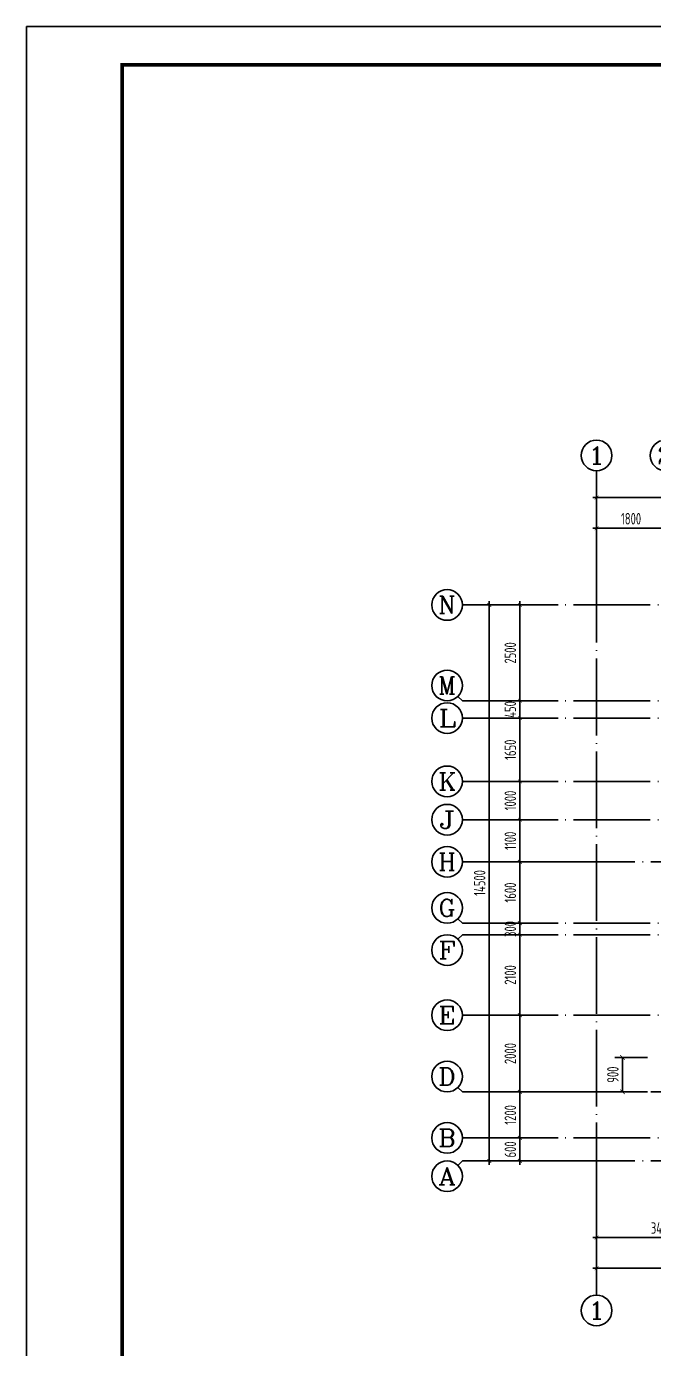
# Model space of a CAD drawing. Extents: x 826826 to 1642106, y -156213 to 399140.
# Drawn here: x 1269219 to 1285583, y -93389 to -58905 of the extents above; entities that cross this region are included whole.
import ezdxf
from ezdxf.enums import TextEntityAlignment as Align

# ---------------------------------------------------------------- set-up
doc = ezdxf.new("R2010")
doc.units = 0
doc.header["$LTSCALE"] = 1000
doc.linetypes.add('DOTE', pattern=[2.42, 2, -0.2, 0.02, -0.2])
doc.layers.get('0').update_dxf_attribs({"linetype": 'CONTINUOUS'})
doc.layers.get('DEFPOINTS').update_dxf_attribs({"linetype": 'CONTINUOUS'})
for name, color, linetype in [('-TK', 7, 'CONTINUOUS'), ('A-AXIS', 1, 'CONTINUOUS'), ('A-DOTE', 10, 'DOTE'), ('AXIS_TEXT', 4, 'CONTINUOUS'), ('S-Q墙标注', 3, 'CONTINUOUS'), ('S-Y一般标注', 3, 'CONTINUOUS')]:
    doc.layers.add(name, color=color, linetype=linetype)
doc.styles.add('_TCH_AXIS', font='COMPLEX', dxfattribs={"bigfont": 'GBCBIG'})
doc.styles.add('COMPLEX', font='COMPLEX')
doc.styles.add('TSSD_DIMENSION', font='Tssdeng.shx', dxfattribs={"width": 0.7, "bigfont": 'tssdchn.shx'})
doc.styles.add('TSSD_REIN', font='tssdeng.shx', dxfattribs={"width": 0.7, "height": 300, "bigfont": 'tssdchn.shx'})
doc.styles.add('结构文字', font='zstxt.shx', dxfattribs={"width": 0.7, "bigfont": 'zshz.shx'})
doc.dimstyles.new('STRUCK', dxfattribs={"dimtxt": 400, "dimasz": 121, "dimexe": 200, "dimexo": 150, "dimgap": 115, "dimtad": 1, "dimdec": 0, "dimdsep": 46, "dimtxsty": '结构文字', "dimblk": 'ARCHTICK', "dimcen": 400, "dimclrd": 3, "dimclre": 3, "dimclrt": 7, "dimadec": 0, "dimazin": 0, "dimtfac": 1, "dimtdec": 0, "dimtix": 1, "dimtmove": 2, "dimatfit": 3, "dimldrblk": '_DIMX', "dimfxl": 0, "dimtolj": 1, "dimtzin": 0, "dimarcsym": 0})
doc.dimstyles.new('TSSD_100_100$0', dxfattribs={"dimtxt": 300, "dimasz": 80, "dimexe": 100, "dimexo": 250, "dimgap": 100, "dimtad": 1, "dimdec": 0, "dimzin": 0, "dimdsep": 46, "dimtxsty": 'TSSD_DIMENSION', "dimblk": 'ARCHTICK', "dimcen": 0, "dimdle": 100, "dimclrd": 3, "dimclre": 3, "dimclrt": 7, "dimadec": 0, "dimazin": 0, "dimtfac": 1, "dimtdec": 0, "dimtix": 1, "dimtmove": 2, "dimatfit": 3, "dimldrblk": 'ARCHTICK', "dimfxl": 0, "dimtolj": 1, "dimtzin": 0, "dimarcsym": 0})

# ---------------------------------------------------------------- blocks, each defined once
blk = doc.blocks.new('_ArchTick')
at = {"color": 0, "linetype": 'ByBlock', "const_width": 0.15}
blk.add_lwpolyline([(-0.5, -0.5), (0.5, 0.5)], dxfattribs=at)
blk = doc.blocks.new('*D888')
at = {"layer": 'DEFPOINTS', "color": 0}
for p in [(2300, 4900), (3300, 4900), (3300, 4300)]:
    blk.add_point(p, dxfattribs=at)
at = {"layer": 'S-Y一般标注', "color": 0, "lineweight": -2}
for p, q in [((3050, 4900), (2200, 4900)), ((2300, 4900), (2300, 5000)), ((2300, 4300), (2300, 4900)), ((3050, 4300), (2200, 4300)), ((2300, 4300), (2300, 4200))]:
    blk.add_line(p, q, dxfattribs=at)
at = {"layer": 'S-Y一般标注', "color": 0, "lineweight": -2, "xscale": 100, "yscale": 100, "zscale": 100}
for p, rotation in [((2300, 4900), 270), ((2300, 4300), 90)]:
    blk.add_blockref('_ArchTick', p, dxfattribs=dict(at, rotation=rotation))
at = {"layer": 'S-Y一般标注', "color": 7, "insert": (2050, 4600), "char_height": 300, "attachment_point": 5, "rotation": 90, "style": 'TSSD_DIMENSION'}
blk.add_mtext('\\A1;600', dxfattribs=at)
blk = doc.blocks.new('*D889')
at = {"layer": 'DEFPOINTS', "color": 0}
for p in [(2300, 6100), (3300, 6100), (3300, 4900)]:
    blk.add_point(p, dxfattribs=at)
at = {"layer": 'S-Y一般标注', "color": 0, "lineweight": -2}
for p, q in [((3050, 6100), (2200, 6100)), ((2300, 4800), (2300, 6200)), ((3050, 4900), (2200, 4900))]:
    blk.add_line(p, q, dxfattribs=at)
at = {"layer": 'S-Y一般标注', "color": 0, "lineweight": -2, "xscale": 100, "yscale": 100, "zscale": 100}
for p, rotation in [((2300, 6100), 90), ((2300, 4900), 270)]:
    blk.add_blockref('_ArchTick', p, dxfattribs=dict(at, rotation=rotation))
at = {"layer": 'S-Y一般标注', "color": 7, "insert": (2050, 5500), "char_height": 300, "attachment_point": 5, "rotation": 90, "style": 'TSSD_DIMENSION'}
blk.add_mtext('\\A1;1200', dxfattribs=at)
blk = doc.blocks.new('*D890')
at = {"layer": 'DEFPOINTS', "color": 0}
for p in [(2300, 8100), (3300, 8100), (3300, 6100)]:
    blk.add_point(p, dxfattribs=at)
at = {"layer": 'S-Y一般标注', "color": 0, "lineweight": -2}
for p, q in [((3050, 8100), (2200, 8100)), ((2300, 6000), (2300, 8200)), ((3050, 6100), (2200, 6100))]:
    blk.add_line(p, q, dxfattribs=at)
at = {"layer": 'S-Y一般标注', "color": 0, "lineweight": -2, "xscale": 100, "yscale": 100, "zscale": 100}
for p, rotation in [((2300, 8100), 90), ((2300, 6100), 270)]:
    blk.add_blockref('_ArchTick', p, dxfattribs=dict(at, rotation=rotation))
at = {"layer": 'S-Y一般标注', "color": 7, "insert": (2050, 7100), "char_height": 300, "attachment_point": 5, "rotation": 90, "style": 'TSSD_DIMENSION'}
blk.add_mtext('\\A1;2000', dxfattribs=at)
blk = doc.blocks.new('*D891')
at = {"layer": 'DEFPOINTS', "color": 0}
for p in [(2300, 10200), (3300, 10200), (3300, 8100)]:
    blk.add_point(p, dxfattribs=at)
at = {"layer": 'S-Y一般标注', "color": 0, "lineweight": -2}
for p, q in [((3050, 10200), (2200, 10200)), ((2300, 8000), (2300, 10300)), ((3050, 8100), (2200, 8100))]:
    blk.add_line(p, q, dxfattribs=at)
at = {"layer": 'S-Y一般标注', "color": 0, "lineweight": -2, "xscale": 100, "yscale": 100, "zscale": 100}
for p, rotation in [((2300, 10200), 90), ((2300, 8100), 270)]:
    blk.add_blockref('_ArchTick', p, dxfattribs=dict(at, rotation=rotation))
at = {"layer": 'S-Y一般标注', "color": 7, "insert": (2050, 9150), "char_height": 300, "attachment_point": 5, "rotation": 90, "style": 'TSSD_DIMENSION'}
blk.add_mtext('\\A1;2100', dxfattribs=at)
blk = doc.blocks.new('*D892')
at = {"layer": 'DEFPOINTS', "color": 0}
for p in [(2300, 10500), (3300, 10500), (3300, 10200)]:
    blk.add_point(p, dxfattribs=at)
at = {"layer": 'S-Y一般标注', "color": 0, "lineweight": -2}
for p, q in [((3050, 10500), (2200, 10500)), ((2300, 10500), (2300, 10600)), ((2300, 10200), (2300, 10500)), ((3050, 10200), (2200, 10200)), ((2300, 10200), (2300, 10100))]:
    blk.add_line(p, q, dxfattribs=at)
at = {"layer": 'S-Y一般标注', "color": 0, "lineweight": -2, "xscale": 100, "yscale": 100, "zscale": 100}
for p, rotation in [((2300, 10500), 270), ((2300, 10200), 90)]:
    blk.add_blockref('_ArchTick', p, dxfattribs=dict(at, rotation=rotation))
at = {"layer": 'S-Y一般标注', "color": 7, "insert": (2050, 10350), "char_height": 300, "attachment_point": 5, "rotation": 90, "style": 'TSSD_DIMENSION'}
blk.add_mtext('\\A1;300', dxfattribs=at)
blk = doc.blocks.new('*D893')
at = {"layer": 'DEFPOINTS', "color": 0}
for p in [(2300, 12100), (3300, 12100), (3300, 10500)]:
    blk.add_point(p, dxfattribs=at)
at = {"layer": 'S-Y一般标注', "color": 0, "lineweight": -2}
for p, q in [((3050, 12100), (2200, 12100)), ((2300, 10400), (2300, 12200)), ((3050, 10500), (2200, 10500))]:
    blk.add_line(p, q, dxfattribs=at)
at = {"layer": 'S-Y一般标注', "color": 0, "lineweight": -2, "xscale": 100, "yscale": 100, "zscale": 100}
for p, rotation in [((2300, 12100), 90), ((2300, 10500), 270)]:
    blk.add_blockref('_ArchTick', p, dxfattribs=dict(at, rotation=rotation))
at = {"layer": 'S-Y一般标注', "color": 7, "insert": (2050, 11300), "char_height": 300, "attachment_point": 5, "rotation": 90, "style": 'TSSD_DIMENSION'}
blk.add_mtext('\\A1;1600', dxfattribs=at)
blk = doc.blocks.new('*D894')
at = {"layer": 'DEFPOINTS', "color": 0}
for p in [(2300, 13200), (3300, 13200), (3300, 12100)]:
    blk.add_point(p, dxfattribs=at)
at = {"layer": 'S-Y一般标注', "color": 0, "lineweight": -2}
for p, q in [((3050, 13200), (2200, 13200)), ((2300, 12000), (2300, 13300)), ((3050, 12100), (2200, 12100))]:
    blk.add_line(p, q, dxfattribs=at)
at = {"layer": 'S-Y一般标注', "color": 0, "lineweight": -2, "xscale": 100, "yscale": 100, "zscale": 100}
for p, rotation in [((2300, 13200), 90), ((2300, 12100), 270)]:
    blk.add_blockref('_ArchTick', p, dxfattribs=dict(at, rotation=rotation))
at = {"layer": 'S-Y一般标注', "color": 7, "insert": (2050, 12650), "char_height": 300, "attachment_point": 5, "rotation": 90, "style": 'TSSD_DIMENSION'}
blk.add_mtext('\\A1;1100', dxfattribs=at)
blk = doc.blocks.new('*D895')
at = {"layer": 'DEFPOINTS', "color": 0}
for p in [(2300, 14200), (3300, 14200), (3300, 13200)]:
    blk.add_point(p, dxfattribs=at)
at = {"layer": 'S-Y一般标注', "color": 0, "lineweight": -2}
for p, q in [((3050, 14200), (2200, 14200)), ((2300, 13100), (2300, 14300)), ((3050, 13200), (2200, 13200))]:
    blk.add_line(p, q, dxfattribs=at)
at = {"layer": 'S-Y一般标注', "color": 0, "lineweight": -2, "xscale": 100, "yscale": 100, "zscale": 100}
for p, rotation in [((2300, 14200), 90), ((2300, 13200), 270)]:
    blk.add_blockref('_ArchTick', p, dxfattribs=dict(at, rotation=rotation))
at = {"layer": 'S-Y一般标注', "color": 7, "insert": (2050, 13700), "char_height": 300, "attachment_point": 5, "rotation": 90, "style": 'TSSD_DIMENSION'}
blk.add_mtext('\\A1;1000', dxfattribs=at)
blk = doc.blocks.new('*D896')
at = {"layer": 'DEFPOINTS', "color": 0}
for p in [(2300, 15850), (3300, 15850), (3300, 14200)]:
    blk.add_point(p, dxfattribs=at)
at = {"layer": 'S-Y一般标注', "color": 0, "lineweight": -2}
for p, q in [((2300, 14100), (2300, 15950)), ((3050, 15850), (2200, 15850)), ((3050, 14200), (2200, 14200))]:
    blk.add_line(p, q, dxfattribs=at)
at = {"layer": 'S-Y一般标注', "color": 0, "lineweight": -2, "xscale": 100, "yscale": 100, "zscale": 100}
for p, rotation in [((2300, 15850), 90), ((2300, 14200), 270)]:
    blk.add_blockref('_ArchTick', p, dxfattribs=dict(at, rotation=rotation))
at = {"layer": 'S-Y一般标注', "color": 7, "insert": (2050, 15025), "char_height": 300, "attachment_point": 5, "rotation": 90, "style": 'TSSD_DIMENSION'}
blk.add_mtext('\\A1;1650', dxfattribs=at)
blk = doc.blocks.new('*D897')
at = {"layer": 'DEFPOINTS', "color": 0}
for p in [(2300, 16300), (3300, 16300), (3300, 15850)]:
    blk.add_point(p, dxfattribs=at)
at = {"layer": 'S-Y一般标注', "color": 0, "lineweight": -2}
for p, q in [((3050, 16300), (2200, 16300)), ((2300, 16300), (2300, 16400)), ((2300, 15850), (2300, 16300)), ((3050, 15850), (2200, 15850)), ((2300, 15850), (2300, 15750))]:
    blk.add_line(p, q, dxfattribs=at)
at = {"layer": 'S-Y一般标注', "color": 0, "lineweight": -2, "xscale": 100, "yscale": 100, "zscale": 100}
for p, rotation in [((2300, 16300), 270), ((2300, 15850), 90)]:
    blk.add_blockref('_ArchTick', p, dxfattribs=dict(at, rotation=rotation))
at = {"layer": 'S-Y一般标注', "color": 7, "insert": (2050, 16075), "char_height": 300, "attachment_point": 5, "rotation": 90, "style": 'TSSD_DIMENSION'}
blk.add_mtext('\\A1;450', dxfattribs=at)
blk = doc.blocks.new('*D898')
at = {"layer": 'DEFPOINTS', "color": 0}
for p in [(2300, 18800), (3300, 18800), (3300, 16300)]:
    blk.add_point(p, dxfattribs=at)
at = {"layer": 'S-Y一般标注', "color": 0, "lineweight": -2}
for p, q in [((3050, 18800), (2200, 18800)), ((2300, 16200), (2300, 18900)), ((3050, 16300), (2200, 16300))]:
    blk.add_line(p, q, dxfattribs=at)
at = {"layer": 'S-Y一般标注', "color": 0, "lineweight": -2, "xscale": 100, "yscale": 100, "zscale": 100}
for p, rotation in [((2300, 18800), 90), ((2300, 16300), 270)]:
    blk.add_blockref('_ArchTick', p, dxfattribs=dict(at, rotation=rotation))
at = {"layer": 'S-Y一般标注', "color": 7, "insert": (2050, 17550), "char_height": 300, "attachment_point": 5, "rotation": 90, "style": 'TSSD_DIMENSION'}
blk.add_mtext('\\A1;2500', dxfattribs=at)
blk = doc.blocks.new('*D899')
at = {"layer": 'DEFPOINTS', "color": 0}
for p in [(1500, 18800), (3300, 18800), (3300, 4300)]:
    blk.add_point(p, dxfattribs=at)
at = {"layer": 'S-Y一般标注', "color": 0, "lineweight": -2}
for p, q in [((3050, 18800), (1400, 18800)), ((1500, 4200), (1500, 18900)), ((3050, 4300), (1400, 4300))]:
    blk.add_line(p, q, dxfattribs=at)
at = {"layer": 'S-Y一般标注', "color": 0, "lineweight": -2, "xscale": 100, "yscale": 100, "zscale": 100}
for p, rotation in [((1500, 18800), 90), ((1500, 4300), 270)]:
    blk.add_blockref('_ArchTick', p, dxfattribs=dict(at, rotation=rotation))
at = {"layer": 'S-Y一般标注', "color": 7, "insert": (1250, 11550), "char_height": 300, "attachment_point": 5, "rotation": 90, "style": 'TSSD_DIMENSION'}
blk.add_mtext('\\A1;14500', dxfattribs=at)
blk = doc.blocks.new('*D900')
at = {"layer": 'DEFPOINTS', "color": 0}
for p in [(6100, 20800), (4300, 19800), (6100, 19800)]:
    blk.add_point(p, dxfattribs=at)
at = {"layer": 'S-Y一般标注', "color": 0, "lineweight": -2}
for p, q in [((4200, 20800), (6200, 20800)), ((4300, 20050), (4300, 20900)), ((6100, 20050), (6100, 20900))]:
    blk.add_line(p, q, dxfattribs=at)
at = {"layer": 'S-Y一般标注', "color": 0, "lineweight": -2, "xscale": 100, "yscale": 100, "zscale": 100, "rotation": 180}
blk.add_blockref('_ArchTick', (4300, 20800), dxfattribs=at)
at = {"layer": 'S-Y一般标注', "color": 0, "lineweight": -2, "xscale": 100, "yscale": 100, "zscale": 100}
blk.add_blockref('_ArchTick', (6100, 20800), dxfattribs=at)
at = {"layer": 'S-Y一般标注', "color": 7, "insert": (5200, 21050), "char_height": 300, "attachment_point": 5, "style": 'TSSD_DIMENSION'}
blk.add_mtext('\\A1;1800', dxfattribs=at)
blk = doc.blocks.new('*D911')
at = {"layer": 'DEFPOINTS', "color": 0}
for p in [(53100, 21600), (4300, 19800), (53100, 19800)]:
    blk.add_point(p, dxfattribs=at)
at = {"layer": 'S-Y一般标注', "color": 0, "lineweight": -2}
for p, q in [((4200, 21600), (53200, 21600)), ((4300, 20050), (4300, 21700)), ((53100, 20050), (53100, 21700))]:
    blk.add_line(p, q, dxfattribs=at)
at = {"layer": 'S-Y一般标注', "color": 0, "lineweight": -2, "xscale": 100, "yscale": 100, "zscale": 100, "rotation": 180}
blk.add_blockref('_ArchTick', (4300, 21600), dxfattribs=at)
at = {"layer": 'S-Y一般标注', "color": 0, "lineweight": -2, "xscale": 100, "yscale": 100, "zscale": 100}
blk.add_blockref('_ArchTick', (53100, 21600), dxfattribs=at)
at = {"layer": 'S-Y一般标注', "color": 7, "insert": (28700, 21850), "char_height": 300, "attachment_point": 5, "style": 'TSSD_DIMENSION'}
blk.add_mtext('\\A1;48800', dxfattribs=at)
blk = doc.blocks.new('*D912')
at = {"layer": 'DEFPOINTS', "color": 0}
for p in [(4300.000008, 3300.000008), (7700.000008, 3300.000008), (7700.000008, 2300.000008)]:
    blk.add_point(p, dxfattribs=at)
at = {"layer": 'S-Y一般标注', "color": 0, "lineweight": -2}
for p, q in [((4300.000008, 3050.000008), (4300.000008, 2200.000008)), ((7700.000008, 3050.000008), (7700.000008, 2200.000008)), ((4200.000008, 2300.000008), (7800.000008, 2300.000008))]:
    blk.add_line(p, q, dxfattribs=at)
at = {"layer": 'S-Y一般标注', "color": 0, "lineweight": -2, "xscale": 100, "yscale": 100, "zscale": 100, "rotation": 180}
blk.add_blockref('_ArchTick', (4300.000008, 2300.000008), dxfattribs=at)
at = {"layer": 'S-Y一般标注', "color": 0, "lineweight": -2, "xscale": 100, "yscale": 100, "zscale": 100}
blk.add_blockref('_ArchTick', (7700.000008, 2300.000008), dxfattribs=at)
at = {"layer": 'S-Y一般标注', "color": 7, "insert": (6000.000008, 2550.000008), "char_height": 300, "attachment_point": 5, "style": 'TSSD_DIMENSION'}
blk.add_mtext('\\A1;3400', dxfattribs=at)
blk = doc.blocks.new('*D918')
at = {"layer": 'DEFPOINTS', "color": 0}
for p in [(4300.000008, 3300.000008), (53100.000008, 3300.000008), (53100.000008, 1500.000008)]:
    blk.add_point(p, dxfattribs=at)
at = {"layer": 'S-Y一般标注', "color": 0, "lineweight": -2}
for p, q in [((4300.000008, 3050.000008), (4300.000008, 1400.000008)), ((53100.000008, 3050.000008), (53100.000008, 1400.000008)), ((4200.000008, 1500.000008), (53200.000008, 1500.000008))]:
    blk.add_line(p, q, dxfattribs=at)
at = {"layer": 'S-Y一般标注', "color": 0, "lineweight": -2, "xscale": 100, "yscale": 100, "zscale": 100, "rotation": 180}
blk.add_blockref('_ArchTick', (4300.000008, 1500.000008), dxfattribs=at)
at = {"layer": 'S-Y一般标注', "color": 0, "lineweight": -2, "xscale": 100, "yscale": 100, "zscale": 100}
blk.add_blockref('_ArchTick', (53100.000008, 1500.000008), dxfattribs=at)
at = {"layer": 'S-Y一般标注', "color": 7, "insert": (28700.000008, 1750.000008), "char_height": 300, "attachment_point": 5, "style": 'TSSD_DIMENSION'}
blk.add_mtext('\\A1;48800', dxfattribs=at)
blk = doc.blocks.new('_AXISO')
blk.add_circle((0, 0), 0.5)
at = {"layer": 'AXIS_TEXT', "style": 'COMPLEX', "width": 1.041667}
blk.add_attdef('A', text='', height=0.56, dxfattribs=at).set_placement((-0.25, -0.28), (0.25, -0.28), align=Align.FIT)
blk = doc.blocks.new('*D2414')
at = {"layer": 'DEFPOINTS', "color": 0}
for p in [(1284771, -85795), (1285571, -85795), (1285571, -86695)]:
    blk.add_point(p, dxfattribs=at)
at = {"layer": 'S-Q墙标注', "color": 3, "lineweight": -2}
for p, q in [((1285421, -85795), (1284571, -85795)), ((1284771, -86695), (1284771, -85795)), ((1285421, -86695), (1284571, -86695))]:
    blk.add_line(p, q, dxfattribs=at)
at = {"layer": 'S-Q墙标注', "color": 3, "lineweight": -2, "xscale": 121, "yscale": 121, "zscale": 121}
for p, rotation in [((1284771, -85795), 90), ((1284771, -86695), 270)]:
    blk.add_blockref('_ArchTick', p, dxfattribs=dict(at, rotation=rotation))
at = {"layer": 'S-Q墙标注', "color": 7, "insert": (1284521, -86245), "char_height": 300, "attachment_point": 5, "rotation": 90, "style": 'TSSD_REIN'}
blk.add_mtext('\\A1;900', dxfattribs=at)
blk = doc.blocks.new('_DIMX')
blk.add_line((-150, 0), (150, 0))
at = {"const_width": 50}
blk.add_lwpolyline([(-70, -70), (70, 70)], dxfattribs=at)
blk = doc.blocks.new('A1')
blk.add_lwpolyline([(0, 59400), (0, 0), (84100, 0), (84100, 59400)], close=True)
at = {"const_width": 100}
blk.add_lwpolyline([(2500, 58400), (2500, 1000), (83100, 1000), (83100, 58400)], close=True, dxfattribs=at)
blk = doc.blocks.new('20210801.08533475')
at = {"layer": 'A-AXIS'}
for p, q in [((4300, 19800), (4300, 22300)), ((3300, 18800), (800, 18800)), ((682.8, 16417.2), (800, 16300)), ((3300, 16300), (800, 16300)), ((3300, 15850), (800, 15850)), ((3300, 14200), (800, 14200)), ((3300, 13200), (800, 13200)), ((3300, 12100), (800, 12100)), ((682.8, 10617.2), (800, 10500)), ((3300, 10500), (800, 10500)), ((682.8, 10082.8), (800, 10200)), ((3300, 10200), (800, 10200)), ((3300, 8100), (800, 8100)), ((682.8, 6217.2), (800, 6100)), ((3300, 6100), (800, 6100)), ((3300, 4900), (800, 4900)), ((682.8, 4182.8), (800, 4300)), ((3300, 4300), (800, 4300)), ((4300, 3300), (4300, 800))]:
    blk.add_line(p, q, dxfattribs=at)
at = {"layer": 'A-DOTE'}
for p, q in [((4300, 3300), (4300, 19800)), ((54100, 18800), (3300, 18800)), ((54100, 16300), (3300, 16300)), ((54100, 15850), (3300, 15850)), ((54100, 14200), (3300, 14200)), ((54100, 13200), (3300, 13200)), ((3300, 12100), (54100, 12100)), ((54100, 10500), (3300, 10500)), ((54100, 10200), (3300, 10200)), ((54100, 8100), (3300, 8100)), ((3300, 6100), (54100, 6100)), ((54100, 4900), (3300, 4900)), ((3300, 4300), (54100, 4300))]:
    blk.add_line(p, q, dxfattribs=at)
at = {"layer": 'A-AXIS'}
ref = blk.add_blockref('_AXISO', (4300, 22700), dxfattribs=dict(at, xscale=800, yscale=800, zscale=800))
ref.add_attrib('A', '1', dxfattribs={"layer": 'AXIS_TEXT', "height": 452.5, "style": '_TCH_AXIS', "width": 2.333333}).set_placement((4073.7, 22473.7), (4526.3, 22473.7), align=Align.FIT)
ref = blk.add_blockref('_AXISO', (6100, 22700), dxfattribs=dict(at, xscale=800, yscale=800, zscale=800))
ref.add_attrib('A', '2', dxfattribs={"layer": 'AXIS_TEXT', "height": 452.5, "style": '_TCH_AXIS', "width": 1.5}).set_placement((5873.7, 22473.7), (6326.3, 22473.7), align=Align.FIT)
ref = blk.add_blockref('_AXISO', (400, 18800), dxfattribs=dict(at, xscale=800, yscale=800, zscale=800))
ref.add_attrib('A', 'N', dxfattribs={"layer": 'AXIS_TEXT', "height": 452.5, "style": '_TCH_AXIS', "width": 1.105263}).set_placement((173.7, 18573.7), (626.3, 18573.7), align=Align.FIT)
ref = blk.add_blockref('_AXISO', (400, 16700), dxfattribs=dict(at, xscale=800, yscale=800, zscale=800))
ref.add_attrib('A', 'M', dxfattribs={"layer": 'AXIS_TEXT', "height": 452.5, "style": '_TCH_AXIS'}).set_placement((173.7, 16473.7), (626.3, 16473.7), align=Align.FIT)
ref = blk.add_blockref('_AXISO', (400, 15850), dxfattribs=dict(at, xscale=800, yscale=800, zscale=800))
ref.add_attrib('A', 'L', dxfattribs={"layer": 'AXIS_TEXT', "height": 452.5, "style": '_TCH_AXIS', "width": 1.4}).set_placement((173.7, 15623.7), (626.3, 15623.7), align=Align.FIT)
ref = blk.add_blockref('_AXISO', (400, 14200), dxfattribs=dict(at, xscale=800, yscale=800, zscale=800))
ref.add_attrib('A', 'K', dxfattribs={"layer": 'AXIS_TEXT', "height": 452.5, "style": '_TCH_AXIS', "width": 1.105263}).set_placement((173.7, 13973.7), (626.3, 13973.7), align=Align.FIT)
ref = blk.add_blockref('_AXISO', (400, 13200), dxfattribs=dict(at, xscale=800, yscale=800, zscale=800))
ref.add_attrib('A', 'J', dxfattribs={"layer": 'AXIS_TEXT', "height": 452.5, "style": '_TCH_AXIS', "width": 1.909091}).set_placement((173.7, 12973.7), (626.3, 12973.7), align=Align.FIT)
ref = blk.add_blockref('_AXISO', (400, 12100), dxfattribs=dict(at, xscale=800, yscale=800, zscale=800))
ref.add_attrib('A', 'H', dxfattribs={"layer": 'AXIS_TEXT', "height": 452.5, "style": '_TCH_AXIS', "width": 1.05}).set_placement((173.7, 11873.7), (626.3, 11873.7), align=Align.FIT)
ref = blk.add_blockref('_AXISO', (400, 10900), dxfattribs=dict(at, xscale=800, yscale=800, zscale=800))
ref.add_attrib('A', 'G', dxfattribs={"layer": 'AXIS_TEXT', "height": 452.5, "style": '_TCH_AXIS', "width": 1.166667}).set_placement((173.7, 10673.7), (626.3, 10673.7), align=Align.FIT)
ref = blk.add_blockref('_AXISO', (400, 9800), dxfattribs=dict(at, xscale=800, yscale=800, zscale=800))
ref.add_attrib('A', 'F', dxfattribs={"layer": 'AXIS_TEXT', "height": 452.5, "style": '_TCH_AXIS', "width": 1.3125}).set_placement((173.7, 9573.7), (626.3, 9573.7), align=Align.FIT)
ref = blk.add_blockref('_AXISO', (400, 8100), dxfattribs=dict(at, xscale=800, yscale=800, zscale=800))
ref.add_attrib('A', 'E', dxfattribs={"layer": 'AXIS_TEXT', "height": 452.5, "style": '_TCH_AXIS', "width": 1.3125}).set_placement((173.7, 7873.7), (626.3, 7873.7), align=Align.FIT)
ref = blk.add_blockref('_AXISO', (400, 6500), dxfattribs=dict(at, xscale=800, yscale=800, zscale=800))
ref.add_attrib('A', 'D', dxfattribs={"layer": 'AXIS_TEXT', "height": 452.5, "style": '_TCH_AXIS', "width": 1.235294}).set_placement((173.7, 6273.7), (626.3, 6273.7), align=Align.FIT)
ref = blk.add_blockref('_AXISO', (400, 4900), dxfattribs=dict(at, xscale=800, yscale=800, zscale=800))
ref.add_attrib('A', 'B', dxfattribs={"layer": 'AXIS_TEXT', "height": 452.5, "style": '_TCH_AXIS', "width": 1.235294}).set_placement((173.7, 4673.7), (626.3, 4673.7), align=Align.FIT)
ref = blk.add_blockref('_AXISO', (400, 3900), dxfattribs=dict(at, xscale=800, yscale=800, zscale=800))
ref.add_attrib('A', 'A', dxfattribs={"layer": 'AXIS_TEXT', "height": 452.5, "style": '_TCH_AXIS', "width": 1.166667}).set_placement((173.7, 3673.7), (626.3, 3673.7), align=Align.FIT)
ref = blk.add_blockref('_AXISO', (4300, 400), dxfattribs=dict(at, xscale=800, yscale=800, zscale=800))
ref.add_attrib('A', '1', dxfattribs={"layer": 'AXIS_TEXT', "height": 452.5, "style": '_TCH_AXIS', "width": 2.333333}).set_placement((4073.7, 173.7), (4526.3, 173.7), align=Align.FIT)
at = {"layer": 'S-Y一般标注'}
for p1, p2, distance, picture, middle in [((4300, 19800), (53100, 19800), 1800, '*D911', (28700, 21850)), ((4300, 19800), (6100, 19800), 1000, '*D900', (5200, 21050)), ((3300, 4300), (3300, 18800), 1800, '*D899', (1250, 11550)), ((3300, 16300), (3300, 18800), 1000, '*D898', (2050, 17550)), ((3300, 15850), (3300, 16300), 1000, '*D897', (2050, 16075)), ((3300, 14200), (3300, 15850), 1000, '*D896', (2050, 15025)), ((3300, 13200), (3300, 14200), 1000, '*D895', (2050, 13700)), ((3300, 12100), (3300, 13200), 1000, '*D894', (2050, 12650)), ((3300, 10500), (3300, 12100), 1000, '*D893', (2050, 11300)), ((3300, 10200), (3300, 10500), 1000, '*D892', (2050, 10350)), ((3300, 8100), (3300, 10200), 1000, '*D891', (2050, 9150)), ((3300, 6100), (3300, 8100), 1000, '*D890', (2050, 7100)), ((3300, 4900), (3300, 6100), 1000, '*D889', (2050, 5500)), ((3300, 4300), (3300, 4900), 1000, '*D888', (2050, 4600)), ((4300, 3300), (7700, 3300), -1000, '*D912', (6000, 2550)), ((4300, 3300), (53100, 3300), -1800, '*D918', (28700, 1750))]:
    dim = blk.add_aligned_dim(p1=p1, p2=p2, distance=distance, dimstyle='TSSD_100_100$0', override={"dimasz": 100, "dimclrd": 0, "dimclre": 0}, dxfattribs=at)
    dim.commit()
    dim.dimension.update_dxf_attribs({"geometry": picture, "text_midpoint": middle})

msp = doc.modelspace()

# ---------------------------------------------------------------- block references
at = {"layer": '-TK'}
msp.add_blockref('A1', (1269218.71, -118305.39), dxfattribs=at)
at = {"layer": 'S-Y一般标注'}
msp.add_blockref('20210801.08533475', (1279795.27, -92795), dxfattribs=at)

# ---------------------------------------------------------------- dimensions: what is measured, and where the dimension line sits
at = {"layer": 'S-Q墙标注'}
dim = msp.add_linear_dim(base=(1284770.57, -85795.17), p1=(1285570.57, -86695.17), p2=(1285570.57, -85795.17), angle=90, dimstyle='STRUCK', override={"dimtxt": 300, "dimgap": 100, "dimtxsty": 'TSSD_REIN'}, dxfattribs=at)
dim.commit()
dim.dimension.update_dxf_attribs({"geometry": '*D2414', "text_midpoint": (1284520.57, -86245.17)})

doc.saveas('drawing.dxf')
